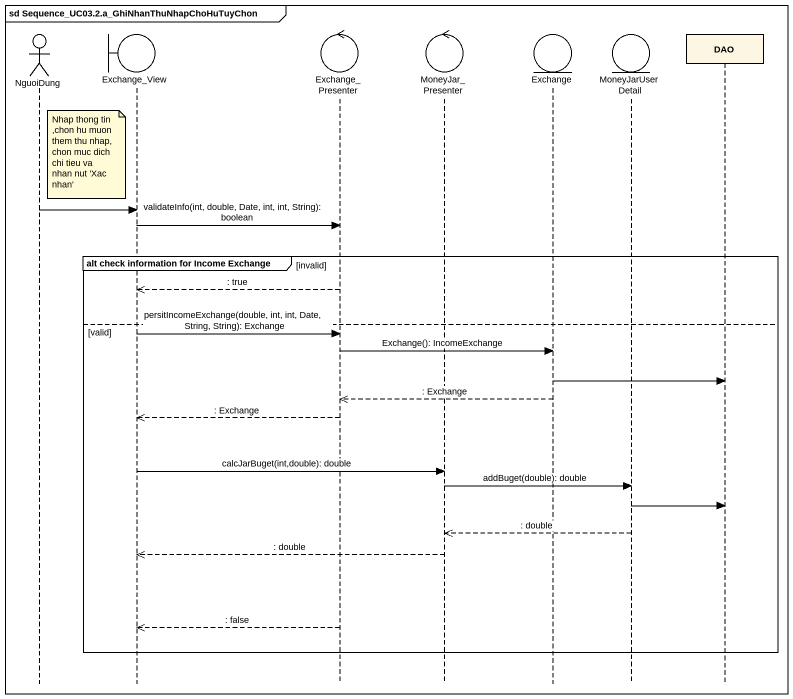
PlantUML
@startuml
mainframe sd Sequence_UC03.2.a_GhiNhanThuNhapChoHuTuyChon
hide footbox
actor NguoiDung
boundary Exchange_View
control Exchange_Presenter
control MoneyJar_Presenter
entity Exchange
entity MoneyJarUserDetail
participant DAO

note right of NguoiDung : Nhap thong tin ,chon hu muon them thu nhap, chon muc dich chi tieu va nhan nut 'Xac nhan'
NguoiDung -> Exchange_View
Exchange_View -> Exchange_Presenter : validateInfo(int, double, Date, int, int, String): boolean
group alt check information for Income Exchange [invalid]
  Exchange_Presenter -->> Exchange_View : : true
else valid
  Exchange_View -> Exchange_Presenter : persitIncomeExchange(double, int, int, Date, String, String): Exchange
  Exchange_Presenter -> Exchange : Exchange(): IncomeExchange
  Exchange -> DAO
  Exchange -->> Exchange_Presenter : : Exchange
  Exchange_Presenter -->> Exchange_View : : Exchange
  Exchange_View -> MoneyJar_Presenter : calcJarBuget(int,double): double
  MoneyJar_Presenter -> MoneyJarUserDetail : addBuget(double): double
  MoneyJarUserDetail -> DAO
  MoneyJarUserDetail -->> MoneyJar_Presenter : : double
  MoneyJar_Presenter -->> Exchange_View : : double
  Exchange_Presenter -->> Exchange_View : : false
end
@enduml
